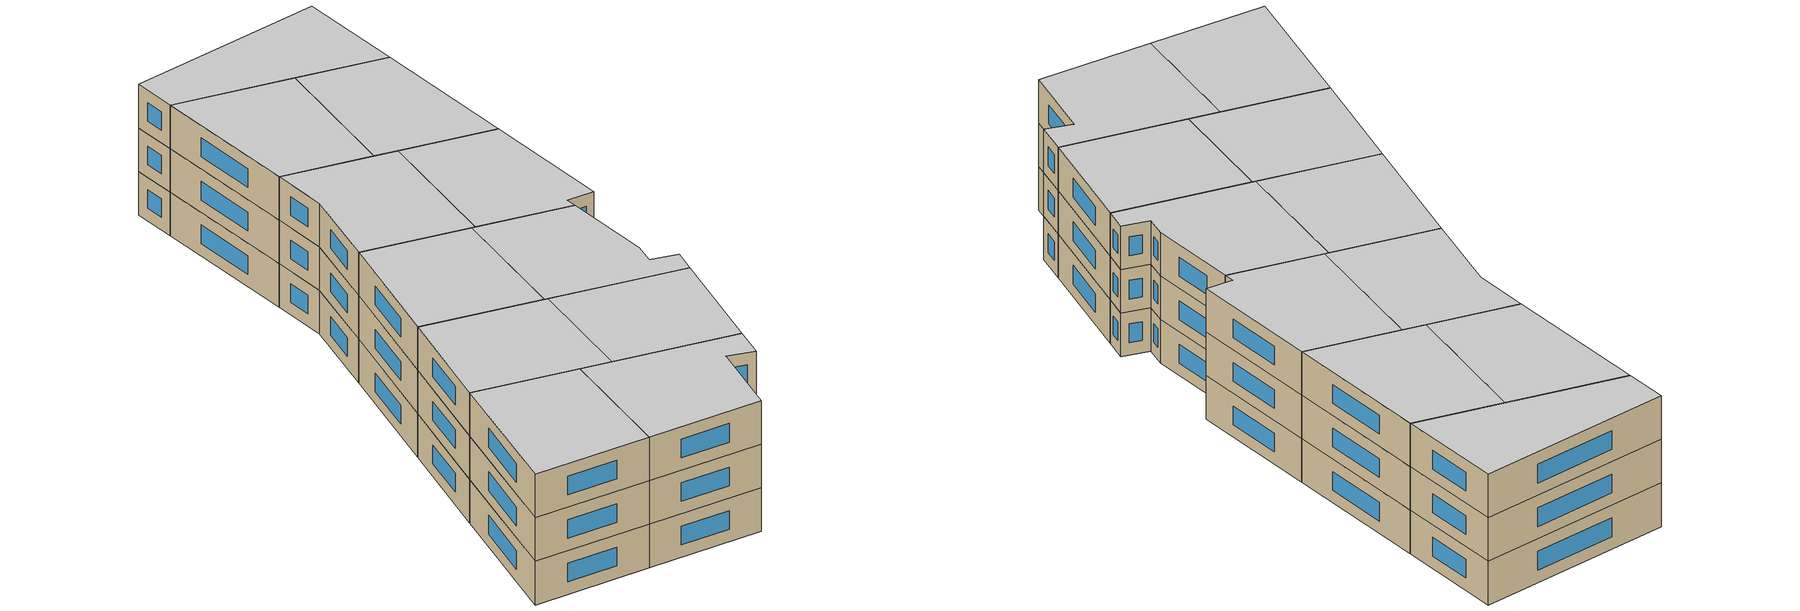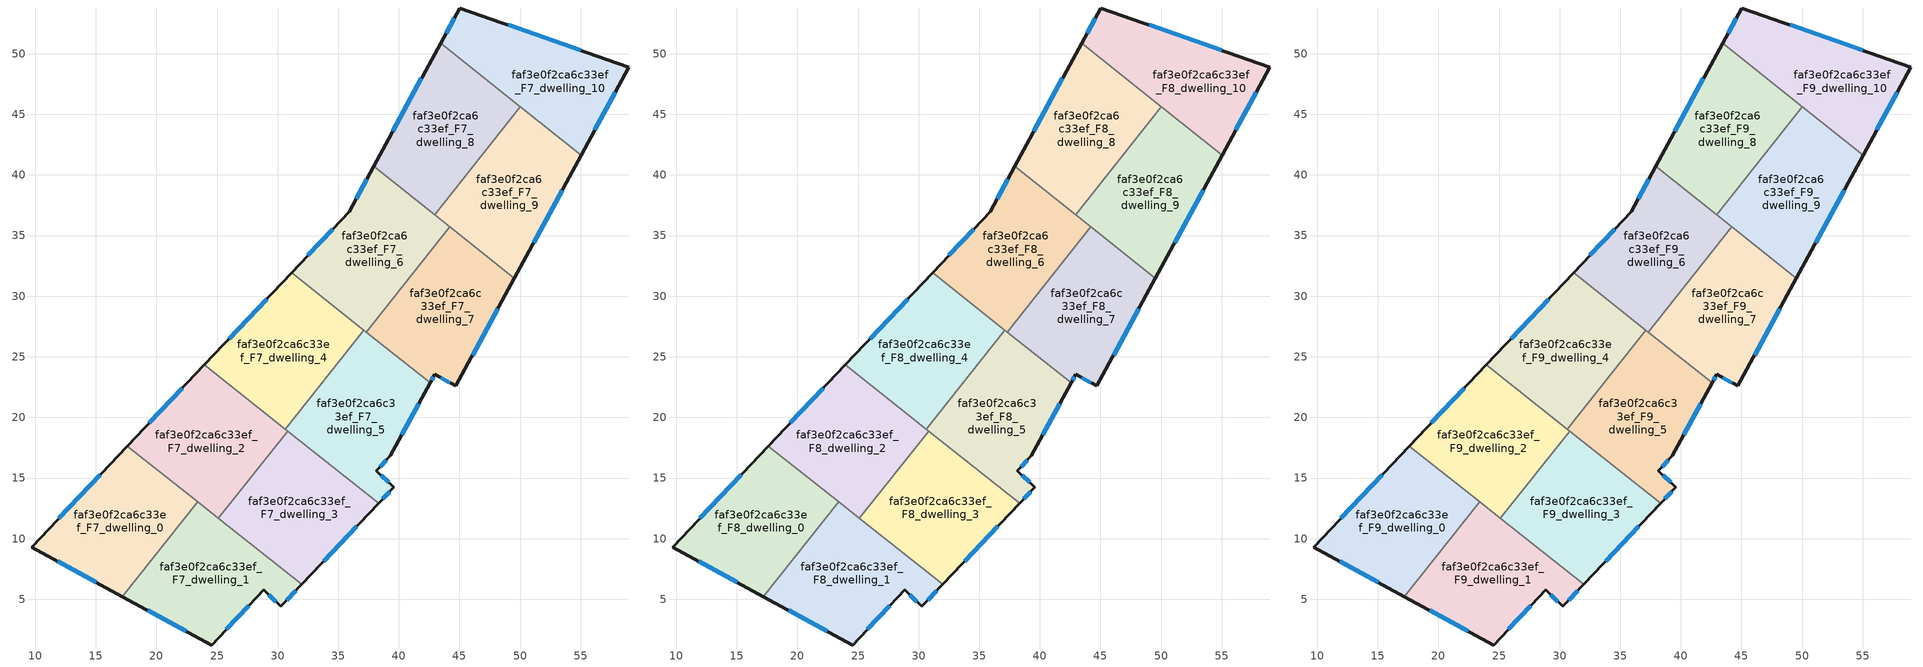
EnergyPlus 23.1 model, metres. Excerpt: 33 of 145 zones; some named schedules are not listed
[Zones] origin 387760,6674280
faf3e0f2ca6c33ef_F7_dwelling_0
 floor to faf3e0f2ca6c33ef_F6_dwelling_0 (EU_floor_Construction): 23.4,13.04 17.2,5.22 9.7,9.29 17.61,17.64 z21
 wall outside (EU_wall_Construction): 17.61,17.64 9.7,9.29 17.2,5.22 z21:24
 wall to faf3e0f2ca6c33ef_F7_dwelling_1 (EU_wall_Construction): 17.2,5.22 23.4,13.04 z21:24
 wall to faf3e0f2ca6c33ef_F7_dwelling_2 (EU_wall_Construction): 23.4,13.04 17.61,17.64 z21:24
 window (EU_Window_Construction): 11.84,8.13 15.05,6.38 / 15.35,15.25 11.96,11.67 z21.86:23.14
faf3e0f2ca6c33ef_F7_dwelling_1
 floor to faf3e0f2ca6c33ef_F6_dwelling_1 (EU_floor_Construction): 31.99,6.22 30.26,4.4 28.85,5.76 24.55,1.22 17.2,5.22 23.4,13.04 z21
 wall outside (EU_wall_Construction): 17.2,5.22 24.55,1.22 28.85,5.76 30.26,4.4 31.99,6.22 z21:24
 wall to faf3e0f2ca6c33ef_F7_dwelling_3 (EU_wall_Construction): 31.99,6.22 25.11,11.68 z21:24
 wall to faf3e0f2ca6c33ef_F7_dwelling_2 (EU_wall_Construction): 25.11,11.68 23.4,13.04 z21:24
 window (EU_Window_Construction): 19.3,4.08 22.45,2.36 / 30.76,4.92 31.49,5.7 / 29.25,5.37 29.86,4.79 / 25.78,2.52 27.62,4.46 z21.86:23.14
faf3e0f2ca6c33ef_F7_dwelling_10
 floor to faf3e0f2ca6c33ef_F6_dwelling_10 (EU_floor_Construction): 58.98,48.88 55.05,41.65 43.44,50.87 45.02,53.78 z21
 wall outside (EU_wall_Construction): 55.05,41.65 58.98,48.88 45.02,53.78 43.44,50.87 z21:24
 wall to faf3e0f2ca6c33ef_F7_dwelling_8 (EU_wall_Construction): 43.44,50.87 50.03,45.64 z21:24
 wall to faf3e0f2ca6c33ef_F7_dwelling_9 (EU_wall_Construction): 50.03,45.63 55.05,41.65 z21:24
 window (EU_Window_Construction): 54.99,50.28 49.01,52.38 / 56.17,43.72 57.86,46.82 / 44.57,52.95 43.89,51.7 z21.86:23.14
faf3e0f2ca6c33ef_F7_dwelling_2
 floor to faf3e0f2ca6c33ef_F6_dwelling_2 (EU_floor_Construction): 30.82,18.87 25.11,11.68 17.61,17.64 23.95,24.33 z21
 wall outside (EU_wall_Construction): 23.95,24.33 17.61,17.64 z21:24
 wall to faf3e0f2ca6c33ef_F7_dwelling_3 (EU_wall_Construction): 25.11,11.68 30.82,18.87 z21:24
 wall to faf3e0f2ca6c33ef_F7_dwelling_4 (EU_wall_Construction): 30.64,19.02 23.95,24.33 z21:24
 wall to faf3e0f2ca6c33ef_F7_dwelling_5 (EU_wall_Construction): 30.82,18.87 30.64,19.02 z21:24
 window (EU_Window_Construction): 22.14,22.42 19.42,19.55 z21.86:23.14
faf3e0f2ca6c33ef_F7_dwelling_3
 floor to faf3e0f2ca6c33ef_F6_dwelling_3 (EU_floor_Construction): 38.33,12.92 31.99,6.22 25.11,11.68 30.82,18.87 z21
 wall outside (EU_wall_Construction): 31.99,6.22 38.33,12.92 z21:24
 wall to faf3e0f2ca6c33ef_F7_dwelling_5 (EU_wall_Construction): 38.33,12.92 30.82,18.87 z21:24
 window (EU_Window_Construction): 33.8,8.14 36.52,11 z21.86:23.14
faf3e0f2ca6c33ef_F7_dwelling_4
 floor to faf3e0f2ca6c33ef_F6_dwelling_4 (EU_floor_Construction): 37.12,27.19 30.64,19.02 23.95,24.33 31.15,31.93 z21
 wall outside (EU_wall_Construction): 31.15,31.93 23.95,24.33 z21:24
 wall to faf3e0f2ca6c33ef_F7_dwelling_5 (EU_wall_Construction): 30.64,19.02 37.12,27.19 z21:24
 wall to faf3e0f2ca6c33ef_F7_dwelling_6 (EU_wall_Construction): 37.12,27.19 31.15,31.93 z21:24
 window (EU_Window_Construction): 29.09,29.76 26,26.5 z21.86:23.14
faf3e0f2ca6c33ef_F7_dwelling_5
 floor to faf3e0f2ca6c33ef_F6_dwelling_5 (EU_floor_Construction): 42.59,22.85 39.31,16.83 38.15,15.59 39.59,14.25 38.33,12.92 30.64,19.02 37.12,27.19 z21
 wall outside (EU_wall_Construction): 38.33,12.92 39.59,14.25 38.15,15.59 39.31,16.83 42.59,22.85 z21:24
 wall to faf3e0f2ca6c33ef_F7_dwelling_7 (EU_wall_Construction): 42.59,22.85 37.31,27.04 z21:24
 wall to faf3e0f2ca6c33ef_F7_dwelling_6 (EU_wall_Construction): 37.31,27.04 37.12,27.19 z21:24
 window (EU_Window_Construction): 40.25,18.55 41.65,21.13 / 38.48,15.94 38.98,16.47 / 39.18,14.63 38.56,15.21 / 38.69,13.3 39.23,13.87 z21.86:23.14
faf3e0f2ca6c33ef_F7_dwelling_6
 floor to faf3e0f2ca6c33ef_F6_dwelling_6 (EU_floor_Construction): 44.21,35.72 37.31,27.04 31.15,31.93 35.9,36.95 37.93,40.71 z21
 wall outside (EU_wall_Construction): 37.93,40.71 35.9,36.95 31.15,31.93 z21:24
 wall to faf3e0f2ca6c33ef_F7_dwelling_7 (EU_wall_Construction): 37.31,27.04 44.21,35.72 z21:24
 wall to faf3e0f2ca6c33ef_F7_dwelling_8 (EU_wall_Construction): 42.95,36.72 37.93,40.71 z21:24
 wall to faf3e0f2ca6c33ef_F7_dwelling_9 (EU_wall_Construction): 44.21,35.72 42.95,36.72 z21:24
 window (EU_Window_Construction): 37.35,39.63 36.48,38.03 / 34.54,35.52 32.5,33.37 z21.86:23.14
faf3e0f2ca6c33ef_F7_dwelling_7
 floor to faf3e0f2ca6c33ef_F6_dwelling_7 (EU_floor_Construction): 49.54,31.5 44.7,22.6 42.97,23.54 42.59,22.85 37.31,27.04 44.21,35.72 z21
 wall outside (EU_wall_Construction): 42.59,22.85 42.97,23.54 44.7,22.6 49.54,31.5 z21:24
 wall to faf3e0f2ca6c33ef_F7_dwelling_9 (EU_wall_Construction): 49.54,31.5 44.21,35.72 z21:24
 window (EU_Window_Construction): 46.08,25.14 48.16,28.96 / 43.46,23.27 44.21,22.87 / 42.7,23.05 42.86,23.34 z21.86:23.14
faf3e0f2ca6c33ef_F7_dwelling_8
 floor to faf3e0f2ca6c33ef_F6_dwelling_8 (EU_floor_Construction): 50.03,45.63 42.95,36.72 37.93,40.71 43.44,50.87 z21
 wall outside (EU_wall_Construction): 43.44,50.87 37.93,40.71 z21:24
 wall to faf3e0f2ca6c33ef_F7_dwelling_9 (EU_wall_Construction): 42.95,36.72 50.03,45.63 z21:24
 window (EU_Window_Construction): 41.87,47.96 39.51,43.61 z21.86:23.14
faf3e0f2ca6c33ef_F7_dwelling_9
 floor to faf3e0f2ca6c33ef_F6_dwelling_9 (EU_floor_Construction): 55.05,41.65 49.54,31.5 42.95,36.72 50.03,45.63 z21
 wall outside (EU_wall_Construction): 49.54,31.5 55.05,41.65 z21:24
 window (EU_Window_Construction): 51.11,34.4 53.47,38.75 z21.86:23.14
faf3e0f2ca6c33ef_F8_dwelling_0
 floor to faf3e0f2ca6c33ef_F7_dwelling_0 (EU_floor_Construction): 23.4,13.04 17.2,5.22 9.7,9.29 17.61,17.64 z24
 wall outside (EU_wall_Construction): 17.61,17.64 9.7,9.29 17.2,5.22 z24:27
 wall to faf3e0f2ca6c33ef_F8_dwelling_1 (EU_wall_Construction): 17.2,5.22 23.4,13.04 z24:27
 wall to faf3e0f2ca6c33ef_F8_dwelling_2 (EU_wall_Construction): 23.4,13.04 17.61,17.64 z24:27
 window (EU_Window_Construction): 11.84,8.13 15.05,6.38 / 15.35,15.25 11.96,11.67 z24.86:26.14
faf3e0f2ca6c33ef_F8_dwelling_1
 floor to faf3e0f2ca6c33ef_F7_dwelling_1 (EU_floor_Construction): 31.99,6.22 30.26,4.4 28.85,5.76 24.55,1.22 17.2,5.22 23.4,13.04 z24
 wall outside (EU_wall_Construction): 17.2,5.22 24.55,1.22 28.85,5.76 30.26,4.4 31.99,6.22 z24:27
 wall to faf3e0f2ca6c33ef_F8_dwelling_3 (EU_wall_Construction): 31.99,6.22 25.11,11.68 z24:27
 wall to faf3e0f2ca6c33ef_F8_dwelling_2 (EU_wall_Construction): 25.11,11.68 23.4,13.04 z24:27
 window (EU_Window_Construction): 19.3,4.08 22.45,2.36 / 30.76,4.92 31.49,5.7 / 29.25,5.37 29.86,4.79 / 25.78,2.52 27.62,4.46 z24.86:26.14
faf3e0f2ca6c33ef_F8_dwelling_10
 floor to faf3e0f2ca6c33ef_F7_dwelling_10 (EU_floor_Construction): 58.98,48.88 55.05,41.65 43.44,50.87 45.02,53.78 z24
 wall outside (EU_wall_Construction): 55.05,41.65 58.98,48.88 45.02,53.78 43.44,50.87 z24:27
 wall to faf3e0f2ca6c33ef_F8_dwelling_8 (EU_wall_Construction): 43.44,50.87 50.03,45.64 z24:27
 wall to faf3e0f2ca6c33ef_F8_dwelling_9 (EU_wall_Construction): 50.03,45.63 55.05,41.65 z24:27
 window (EU_Window_Construction): 54.99,50.28 49.01,52.38 / 56.17,43.72 57.86,46.82 / 44.57,52.95 43.89,51.7 z24.86:26.14
faf3e0f2ca6c33ef_F8_dwelling_2
 floor to faf3e0f2ca6c33ef_F7_dwelling_2 (EU_floor_Construction): 30.82,18.87 25.11,11.68 17.61,17.64 23.95,24.33 z24
 wall outside (EU_wall_Construction): 23.95,24.33 17.61,17.64 z24:27
 wall to faf3e0f2ca6c33ef_F8_dwelling_3 (EU_wall_Construction): 25.11,11.68 30.82,18.87 z24:27
 wall to faf3e0f2ca6c33ef_F8_dwelling_4 (EU_wall_Construction): 30.64,19.02 23.95,24.33 z24:27
 wall to faf3e0f2ca6c33ef_F8_dwelling_5 (EU_wall_Construction): 30.82,18.87 30.64,19.02 z24:27
 window (EU_Window_Construction): 22.14,22.42 19.42,19.55 z24.86:26.14
faf3e0f2ca6c33ef_F8_dwelling_3
 floor to faf3e0f2ca6c33ef_F7_dwelling_3 (EU_floor_Construction): 38.33,12.92 31.99,6.22 25.11,11.68 30.82,18.87 z24
 wall outside (EU_wall_Construction): 31.99,6.22 38.33,12.92 z24:27
 wall to faf3e0f2ca6c33ef_F8_dwelling_5 (EU_wall_Construction): 38.33,12.92 30.82,18.87 z24:27
 window (EU_Window_Construction): 33.8,8.14 36.52,11 z24.86:26.14
faf3e0f2ca6c33ef_F8_dwelling_4
 floor to faf3e0f2ca6c33ef_F7_dwelling_4 (EU_floor_Construction): 37.12,27.19 30.64,19.02 23.95,24.33 31.15,31.93 z24
 wall outside (EU_wall_Construction): 31.15,31.93 23.95,24.33 z24:27
 wall to faf3e0f2ca6c33ef_F8_dwelling_5 (EU_wall_Construction): 30.64,19.02 37.12,27.19 z24:27
 wall to faf3e0f2ca6c33ef_F8_dwelling_6 (EU_wall_Construction): 37.12,27.19 31.15,31.93 z24:27
 window (EU_Window_Construction): 29.09,29.76 26,26.5 z24.86:26.14
faf3e0f2ca6c33ef_F8_dwelling_5
 floor to faf3e0f2ca6c33ef_F7_dwelling_5 (EU_floor_Construction): 42.59,22.85 39.31,16.83 38.15,15.59 39.59,14.25 38.33,12.92 30.64,19.02 37.12,27.19 z24
 wall outside (EU_wall_Construction): 38.33,12.92 39.59,14.25 38.15,15.59 39.31,16.83 42.59,22.85 z24:27
 wall to faf3e0f2ca6c33ef_F8_dwelling_7 (EU_wall_Construction): 42.59,22.85 37.31,27.04 z24:27
 wall to faf3e0f2ca6c33ef_F8_dwelling_6 (EU_wall_Construction): 37.31,27.04 37.12,27.19 z24:27
 window (EU_Window_Construction): 40.25,18.55 41.65,21.13 / 38.48,15.94 38.98,16.47 / 39.18,14.63 38.56,15.21 / 38.69,13.3 39.23,13.87 z24.86:26.14
faf3e0f2ca6c33ef_F8_dwelling_6
 floor to faf3e0f2ca6c33ef_F7_dwelling_6 (EU_floor_Construction): 44.21,35.72 37.31,27.04 31.15,31.93 35.9,36.95 37.93,40.71 z24
 wall outside (EU_wall_Construction): 37.93,40.71 35.9,36.95 31.15,31.93 z24:27
 wall to faf3e0f2ca6c33ef_F8_dwelling_7 (EU_wall_Construction): 37.31,27.04 44.21,35.72 z24:27
 wall to faf3e0f2ca6c33ef_F8_dwelling_8 (EU_wall_Construction): 42.95,36.72 37.93,40.71 z24:27
 wall to faf3e0f2ca6c33ef_F8_dwelling_9 (EU_wall_Construction): 44.21,35.72 42.95,36.72 z24:27
 window (EU_Window_Construction): 37.35,39.63 36.48,38.03 / 34.54,35.52 32.5,33.37 z24.86:26.14
faf3e0f2ca6c33ef_F8_dwelling_7
 floor to faf3e0f2ca6c33ef_F7_dwelling_7 (EU_floor_Construction): 49.54,31.5 44.7,22.6 42.97,23.54 42.59,22.85 37.31,27.04 44.21,35.72 z24
 wall outside (EU_wall_Construction): 42.59,22.85 42.97,23.54 44.7,22.6 49.54,31.5 z24:27
 wall to faf3e0f2ca6c33ef_F8_dwelling_9 (EU_wall_Construction): 49.54,31.5 44.21,35.72 z24:27
 window (EU_Window_Construction): 46.08,25.14 48.16,28.96 / 43.46,23.27 44.21,22.87 / 42.7,23.05 42.86,23.34 z24.86:26.14
faf3e0f2ca6c33ef_F8_dwelling_8
 floor to faf3e0f2ca6c33ef_F7_dwelling_8 (EU_floor_Construction): 50.03,45.63 42.95,36.72 37.93,40.71 43.44,50.87 z24
 wall outside (EU_wall_Construction): 43.44,50.87 37.93,40.71 z24:27
 wall to faf3e0f2ca6c33ef_F8_dwelling_9 (EU_wall_Construction): 42.95,36.72 50.03,45.63 z24:27
 window (EU_Window_Construction): 41.87,47.96 39.51,43.61 z24.86:26.14
faf3e0f2ca6c33ef_F8_dwelling_9
 floor to faf3e0f2ca6c33ef_F7_dwelling_9 (EU_floor_Construction): 55.05,41.65 49.54,31.5 42.95,36.72 50.03,45.63 z24
 wall outside (EU_wall_Construction): 49.54,31.5 55.05,41.65 z24:27
 window (EU_Window_Construction): 51.11,34.4 53.47,38.75 z24.86:26.14
faf3e0f2ca6c33ef_F9_dwelling_0
 floor to faf3e0f2ca6c33ef_F8_dwelling_0 (EU_floor_Construction): 23.4,13.04 17.2,5.22 9.7,9.29 17.61,17.64 z27
 wall outside (EU_wall_Construction): 17.61,17.64 9.7,9.29 17.2,5.22 z27:30
 wall to faf3e0f2ca6c33ef_F9_dwelling_1 (EU_wall_Construction): 17.2,5.22 23.4,13.04 z27:30
 wall to faf3e0f2ca6c33ef_F9_dwelling_2 (EU_wall_Construction): 23.4,13.04 17.61,17.64 z27:30
 window (EU_Window_Construction): 11.84,8.13 15.05,6.38 / 15.35,15.25 11.96,11.67 z27.86:29.14
 ceiling to faf3e0f2ca6c33ef_F10_dwelling_0 (EU_floor_Construction): 17.2,5.22 23.4,13.04 17.61,17.64 9.7,9.29 z30
faf3e0f2ca6c33ef_F9_dwelling_1
 floor to faf3e0f2ca6c33ef_F8_dwelling_1 (EU_floor_Construction): 31.99,6.22 30.26,4.4 28.85,5.76 24.55,1.22 17.2,5.22 23.4,13.04 z27
 wall outside (EU_wall_Construction): 17.2,5.22 24.55,1.22 28.85,5.76 30.26,4.4 31.99,6.22 z27:30
 wall to faf3e0f2ca6c33ef_F9_dwelling_3 (EU_wall_Construction): 31.99,6.22 25.11,11.68 z27:30
 wall to faf3e0f2ca6c33ef_F9_dwelling_2 (EU_wall_Construction): 25.11,11.68 23.4,13.04 z27:30
 window (EU_Window_Construction): 19.3,4.08 22.45,2.36 / 30.76,4.92 31.49,5.7 / 29.25,5.37 29.86,4.79 / 25.78,2.52 27.62,4.46 z27.86:29.14
 ceiling to faf3e0f2ca6c33ef_F10_dwelling_1 (EU_floor_Construction): 30.26,4.4 31.99,6.22 23.4,13.04 17.2,5.22 24.55,1.22 28.85,5.76 z30
faf3e0f2ca6c33ef_F9_dwelling_10
 floor to faf3e0f2ca6c33ef_F8_dwelling_10 (EU_floor_Construction): 58.98,48.88 55.05,41.65 43.44,50.87 45.02,53.78 z27
 wall outside (EU_wall_Construction): 55.05,41.65 58.98,48.88 45.02,53.78 43.44,50.87 z27:30
 wall to faf3e0f2ca6c33ef_F9_dwelling_8 (EU_wall_Construction): 43.44,50.87 50.03,45.64 z27:30
 wall to faf3e0f2ca6c33ef_F9_dwelling_9 (EU_wall_Construction): 50.03,45.63 55.05,41.65 z27:30
 window (EU_Window_Construction): 54.99,50.28 49.01,52.38 / 56.17,43.72 57.86,46.82 / 44.57,52.95 43.89,51.7 z27.86:29.14
 ceiling to faf3e0f2ca6c33ef_F10_dwelling_10 (EU_floor_Construction): 55.05,41.65 58.98,48.88 45.02,53.78 43.44,50.87 z30
faf3e0f2ca6c33ef_F9_dwelling_2
 floor to faf3e0f2ca6c33ef_F8_dwelling_2 (EU_floor_Construction): 30.82,18.87 25.11,11.68 17.61,17.64 23.95,24.33 z27
 wall outside (EU_wall_Construction): 23.95,24.33 17.61,17.64 z27:30
 wall to faf3e0f2ca6c33ef_F9_dwelling_3 (EU_wall_Construction): 25.11,11.68 30.82,18.87 z27:30
 wall to faf3e0f2ca6c33ef_F9_dwelling_4 (EU_wall_Construction): 30.64,19.02 23.95,24.33 z27:30
 wall to faf3e0f2ca6c33ef_F9_dwelling_5 (EU_wall_Construction): 30.82,18.87 30.64,19.02 z27:30
 window (EU_Window_Construction): 22.14,22.42 19.42,19.55 z27.86:29.14
 ceiling to faf3e0f2ca6c33ef_F10_dwelling_2 (EU_floor_Construction): 25.11,11.68 30.82,18.87 23.95,24.33 17.61,17.64 z30
faf3e0f2ca6c33ef_F9_dwelling_3
 floor to faf3e0f2ca6c33ef_F8_dwelling_3 (EU_floor_Construction): 38.33,12.92 31.99,6.22 25.11,11.68 30.82,18.87 z27
 wall outside (EU_wall_Construction): 31.99,6.22 38.33,12.92 z27:30
 wall to faf3e0f2ca6c33ef_F9_dwelling_5 (EU_wall_Construction): 38.33,12.92 30.82,18.87 z27:30
 window (EU_Window_Construction): 33.8,8.14 36.52,11 z27.86:29.14
 ceiling to faf3e0f2ca6c33ef_F10_dwelling_3 (EU_floor_Construction): 31.99,6.22 38.33,12.92 30.82,18.87 25.11,11.68 z30
faf3e0f2ca6c33ef_F9_dwelling_4
 floor to faf3e0f2ca6c33ef_F8_dwelling_4 (EU_floor_Construction): 37.12,27.19 30.64,19.02 23.95,24.33 31.15,31.93 z27
 wall outside (EU_wall_Construction): 31.15,31.93 23.95,24.33 z27:30
 wall to faf3e0f2ca6c33ef_F9_dwelling_5 (EU_wall_Construction): 30.64,19.02 37.12,27.19 z27:30
 wall to faf3e0f2ca6c33ef_F9_dwelling_6 (EU_wall_Construction): 37.12,27.19 31.15,31.93 z27:30
 window (EU_Window_Construction): 29.09,29.76 26,26.5 z27.86:29.14
 ceiling to faf3e0f2ca6c33ef_F10_dwelling_4 (EU_floor_Construction): 30.64,19.02 37.12,27.19 31.15,31.93 23.95,24.33 z30
faf3e0f2ca6c33ef_F9_dwelling_5
 floor to faf3e0f2ca6c33ef_F8_dwelling_5 (EU_floor_Construction): 42.59,22.85 39.31,16.83 38.15,15.59 39.59,14.25 38.33,12.92 30.64,19.02 37.12,27.19 z27
 wall outside (EU_wall_Construction): 38.33,12.92 39.59,14.25 38.15,15.59 39.31,16.83 42.59,22.85 z27:30
 wall to faf3e0f2ca6c33ef_F9_dwelling_7 (EU_wall_Construction): 42.59,22.85 37.31,27.04 z27:30
 wall to faf3e0f2ca6c33ef_F9_dwelling_6 (EU_wall_Construction): 37.31,27.04 37.12,27.19 z27:30
 window (EU_Window_Construction): 40.25,18.55 41.65,21.13 / 38.48,15.94 38.98,16.47 / 39.18,14.63 38.56,15.21 / 38.69,13.3 39.23,13.87 z27.86:29.14
 ceiling to faf3e0f2ca6c33ef_F10_dwelling_5 (EU_floor_Construction): 39.59,14.25 38.15,15.59 39.31,16.83 42.59,22.85 37.12,27.19 30.64,19.02 38.33,12.92 z30
faf3e0f2ca6c33ef_F9_dwelling_6
 floor to faf3e0f2ca6c33ef_F8_dwelling_6 (EU_floor_Construction): 44.21,35.72 37.31,27.04 31.15,31.93 35.9,36.95 37.93,40.71 z27
 wall outside (EU_wall_Construction): 37.93,40.71 35.9,36.95 31.15,31.93 z27:30
 wall to faf3e0f2ca6c33ef_F9_dwelling_7 (EU_wall_Construction): 37.31,27.04 44.21,35.72 z27:30
 wall to faf3e0f2ca6c33ef_F9_dwelling_8 (EU_wall_Construction): 42.95,36.72 37.93,40.71 z27:30
 wall to faf3e0f2ca6c33ef_F9_dwelling_9 (EU_wall_Construction): 44.21,35.72 42.95,36.72 z27:30
 window (EU_Window_Construction): 37.35,39.63 36.48,38.03 / 34.54,35.52 32.5,33.37 z27.86:29.14
 ceiling to faf3e0f2ca6c33ef_F10_dwelling_6 (EU_floor_Construction): 37.31,27.04 44.21,35.72 37.93,40.71 35.9,36.95 31.15,31.93 z30
faf3e0f2ca6c33ef_F9_dwelling_7
 floor to faf3e0f2ca6c33ef_F8_dwelling_7 (EU_floor_Construction): 49.54,31.5 44.7,22.6 42.97,23.54 42.59,22.85 37.31,27.04 44.21,35.72 z27
 wall outside (EU_wall_Construction): 42.59,22.85 42.97,23.54 44.7,22.6 49.54,31.5 z27:30
 wall to faf3e0f2ca6c33ef_F9_dwelling_9 (EU_wall_Construction): 49.54,31.5 44.21,35.72 z27:30
 window (EU_Window_Construction): 46.08,25.14 48.16,28.96 / 43.46,23.27 44.21,22.87 / 42.7,23.05 42.86,23.34 z27.86:29.14
 ceiling to faf3e0f2ca6c33ef_F10_dwelling_7 (EU_floor_Construction): 44.7,22.6 49.54,31.5 44.21,35.72 37.31,27.04 42.59,22.85 42.97,23.54 z30
faf3e0f2ca6c33ef_F9_dwelling_8
 floor to faf3e0f2ca6c33ef_F8_dwelling_8 (EU_floor_Construction): 50.03,45.63 42.95,36.72 37.93,40.71 43.44,50.87 z27
 wall outside (EU_wall_Construction): 43.44,50.87 37.93,40.71 z27:30
 wall to faf3e0f2ca6c33ef_F9_dwelling_9 (EU_wall_Construction): 42.95,36.72 50.03,45.63 z27:30
 window (EU_Window_Construction): 41.87,47.96 39.51,43.61 z27.86:29.14
 ceiling to faf3e0f2ca6c33ef_F10_dwelling_8 (EU_floor_Construction): 42.95,36.72 50.03,45.63 43.44,50.87 37.93,40.71 z30
faf3e0f2ca6c33ef_F9_dwelling_9
 floor to faf3e0f2ca6c33ef_F8_dwelling_9 (EU_floor_Construction): 55.05,41.65 49.54,31.5 42.95,36.72 50.03,45.63 z27
 wall outside (EU_wall_Construction): 49.54,31.5 55.05,41.65 z27:30
 window (EU_Window_Construction): 51.11,34.4 53.47,38.75 z27.86:29.14
 ceiling to faf3e0f2ca6c33ef_F10_dwelling_9 (EU_floor_Construction): 49.54,31.5 55.05,41.65 50.03,45.63 42.95,36.72 z30
[Building]
EU S2 Campaign: North Axis=0; Terrain=City; Solar Distribution=FullExterior
[Site:Location]
Helsinki-Vantaa.AP: Latitude=60.317; Longitude=24.963; Time Zone=2; Elevation=54.6
[SizingPeriod:WeatherFileDays]
AnnualSizingPeriod: Begin Month=1; Begin Day of Month=1; End Month=12; End Day of Month=31; Day of Week for Start Day=Monday; Use Weather File Daylight Saving Period=No; Use Weather File Rain and Snow Indicators=No
[MATERIAL]
EU_InternalMass_Material: Roughness=MediumRough; Thickness=0.1; Conductivity=1; Density=1800; Specific Heat=900; Thermal Absorptance=0.9; Solar Absorptance=0.7; Visible Absorptance=0.7
[MATERIAL:NOMASS] Roughness=MediumRough; Thermal Absorptance=0.9; Solar Absorptance=0.7; Visible Absorptance=0.7
Name | Thermal Resistance
EU_wall_NoMass | 5.91765
EU_floor_NoMass | 6.2875
[WINDOWMATERIAL:SIMPLEGLAZINGSYSTEM]
EU_Window_SimpleGlazing: UFactor=0.994035; Solar Heat Gain Coefficient=0.7; Visible Transmittance=0.7
[CONSTRUCTION]
EU_wall_Construction: EU_wall_NoMass
EU_floor_Construction: EU_floor_NoMass
EU_Window_Construction: EU_Window_SimpleGlazing
EU_InternalMass_Construction: EU_InternalMass_Material
[ZONE] Type=1; Multiplier=1; Ceiling Height=autocalculate; Floor Area=autocalculate; Part of Total Floor Area=Yes
Name | Volume
faf3e0f2ca6c33ef_F7_dwelling_0; faf3e0f2ca6c33ef_F8_dwelling_0; faf3e0f2ca6c33ef_F9_dwelling_0 | 252.906
faf3e0f2ca6c33ef_F7_dwelling_1; faf3e0f2ca6c33ef_F8_dwelling_1; faf3e0f2ca6c33ef_F9_dwelling_1; faf3e0f2ca6c33ef_F7_dwelling_9; faf3e0f2ca6c33ef_F8_dwelling_9; faf3e0f2ca6c33ef_F9_dwelling_9 | 252.913
faf3e0f2ca6c33ef_F7_dwelling_10; faf3e0f2ca6c33ef_F8_dwelling_10; faf3e0f2ca6c33ef_F9_dwelling_10 | 252.929
faf3e0f2ca6c33ef_F7_dwelling_2; faf3e0f2ca6c33ef_F8_dwelling_2; faf3e0f2ca6c33ef_F9_dwelling_2 | 252.935
faf3e0f2ca6c33ef_F7_dwelling_3; faf3e0f2ca6c33ef_F8_dwelling_3; faf3e0f2ca6c33ef_F9_dwelling_3 | 252.914
faf3e0f2ca6c33ef_F7_dwelling_4; faf3e0f2ca6c33ef_F8_dwelling_4; faf3e0f2ca6c33ef_F9_dwelling_4 | 252.932
faf3e0f2ca6c33ef_F7_dwelling_5; faf3e0f2ca6c33ef_F8_dwelling_5; faf3e0f2ca6c33ef_F9_dwelling_5 | 252.905
faf3e0f2ca6c33ef_F7_dwelling_6; faf3e0f2ca6c33ef_F8_dwelling_6; faf3e0f2ca6c33ef_F9_dwelling_6; faf3e0f2ca6c33ef_F7_dwelling_8; faf3e0f2ca6c33ef_F8_dwelling_8; faf3e0f2ca6c33ef_F9_dwelling_8 | 252.928
faf3e0f2ca6c33ef_F7_dwelling_7; faf3e0f2ca6c33ef_F8_dwelling_7; faf3e0f2ca6c33ef_F9_dwelling_7 | 252.897
[INTERNALMASS] Construction=EU_InternalMass_Construction
Name | Zone or ZoneList | Surface Area
faf3e0f2ca6c33ef_F7_dwelling_0_EU_InternalMass | faf3e0f2ca6c33ef_F7_dwelling_0 | 84.3008
faf3e0f2ca6c33ef_F7_dwelling_1_EU_InternalMass | faf3e0f2ca6c33ef_F7_dwelling_1 | 84.3035
faf3e0f2ca6c33ef_F7_dwelling_2_EU_InternalMass | faf3e0f2ca6c33ef_F7_dwelling_2 | 84.3136
faf3e0f2ca6c33ef_F7_dwelling_3_EU_InternalMass | faf3e0f2ca6c33ef_F7_dwelling_3 | 84.3043
faf3e0f2ca6c33ef_F7_dwelling_4_EU_InternalMass | faf3e0f2ca6c33ef_F7_dwelling_4 | 84.3111
faf3e0f2ca6c33ef_F7_dwelling_5_EU_InternalMass | faf3e0f2ca6c33ef_F7_dwelling_5 | 84.3019
faf3e0f2ca6c33ef_F7_dwelling_6_EU_InternalMass | faf3e0f2ca6c33ef_F7_dwelling_6 | 84.3084
faf3e0f2ca6c33ef_F7_dwelling_7_EU_InternalMass | faf3e0f2ca6c33ef_F7_dwelling_7 | 84.2996
faf3e0f2ca6c33ef_F7_dwelling_8_EU_InternalMass | faf3e0f2ca6c33ef_F7_dwelling_8 | 84.3101
faf3e0f2ca6c33ef_F7_dwelling_9_EU_InternalMass | faf3e0f2ca6c33ef_F7_dwelling_9 | 84.3055
faf3e0f2ca6c33ef_F7_dwelling_10_EU_InternalMass | faf3e0f2ca6c33ef_F7_dwelling_10 | 84.3094
faf3e0f2ca6c33ef_F8_dwelling_0_EU_InternalMass | faf3e0f2ca6c33ef_F8_dwelling_0 | 84.3008
faf3e0f2ca6c33ef_F8_dwelling_1_EU_InternalMass | faf3e0f2ca6c33ef_F8_dwelling_1 | 84.3035
faf3e0f2ca6c33ef_F8_dwelling_2_EU_InternalMass | faf3e0f2ca6c33ef_F8_dwelling_2 | 84.3136
faf3e0f2ca6c33ef_F8_dwelling_3_EU_InternalMass | faf3e0f2ca6c33ef_F8_dwelling_3 | 84.3043
faf3e0f2ca6c33ef_F8_dwelling_4_EU_InternalMass | faf3e0f2ca6c33ef_F8_dwelling_4 | 84.3111
faf3e0f2ca6c33ef_F8_dwelling_5_EU_InternalMass | faf3e0f2ca6c33ef_F8_dwelling_5 | 84.3019
faf3e0f2ca6c33ef_F8_dwelling_6_EU_InternalMass | faf3e0f2ca6c33ef_F8_dwelling_6 | 84.3084
faf3e0f2ca6c33ef_F8_dwelling_7_EU_InternalMass | faf3e0f2ca6c33ef_F8_dwelling_7 | 84.2996
faf3e0f2ca6c33ef_F8_dwelling_8_EU_InternalMass | faf3e0f2ca6c33ef_F8_dwelling_8 | 84.3101
faf3e0f2ca6c33ef_F8_dwelling_9_EU_InternalMass | faf3e0f2ca6c33ef_F8_dwelling_9 | 84.3055
faf3e0f2ca6c33ef_F8_dwelling_10_EU_InternalMass | faf3e0f2ca6c33ef_F8_dwelling_10 | 84.3094
faf3e0f2ca6c33ef_F9_dwelling_0_EU_InternalMass | faf3e0f2ca6c33ef_F9_dwelling_0 | 84.3008
faf3e0f2ca6c33ef_F9_dwelling_1_EU_InternalMass | faf3e0f2ca6c33ef_F9_dwelling_1 | 84.3035
faf3e0f2ca6c33ef_F9_dwelling_2_EU_InternalMass | faf3e0f2ca6c33ef_F9_dwelling_2 | 84.3136
faf3e0f2ca6c33ef_F9_dwelling_3_EU_InternalMass | faf3e0f2ca6c33ef_F9_dwelling_3 | 84.3043
faf3e0f2ca6c33ef_F9_dwelling_4_EU_InternalMass | faf3e0f2ca6c33ef_F9_dwelling_4 | 84.3111
faf3e0f2ca6c33ef_F9_dwelling_5_EU_InternalMass | faf3e0f2ca6c33ef_F9_dwelling_5 | 84.3019
faf3e0f2ca6c33ef_F9_dwelling_6_EU_InternalMass | faf3e0f2ca6c33ef_F9_dwelling_6 | 84.3084
faf3e0f2ca6c33ef_F9_dwelling_7_EU_InternalMass | faf3e0f2ca6c33ef_F9_dwelling_7 | 84.2996
faf3e0f2ca6c33ef_F9_dwelling_8_EU_InternalMass | faf3e0f2ca6c33ef_F9_dwelling_8 | 84.3101
faf3e0f2ca6c33ef_F9_dwelling_9_EU_InternalMass | faf3e0f2ca6c33ef_F9_dwelling_9 | 84.3055
faf3e0f2ca6c33ef_F9_dwelling_10_EU_InternalMass | faf3e0f2ca6c33ef_F9_dwelling_10 | 84.3094
[OTHEREQUIPMENT] Fuel Type=Electricity; Design Level Calculation Method=Watts/Area; Power per Zone Floor Area=1; Fraction Latent=0; Fraction Radiant=0; Fraction Lost=0; Carbon Dioxide Generation Rate=0; EndUse Subcategory=EU_Step8_InternalGains
Name | Zone or ZoneList or Space or SpaceList | Schedule
EU_Step8_InternalGain_faf3e0f2ca6c33ef_F7_dwelling_0_f000 | faf3e0f2ca6c33ef_F7_dwelling_0 | EU_Step8_GainSchedule_faf3e0f2ca6c33ef_F7_dwelling_0_f000
EU_Step8_InternalGain_faf3e0f2ca6c33ef_F7_dwelling_1_f000 | faf3e0f2ca6c33ef_F7_dwelling_1 | EU_Step8_GainSchedule_faf3e0f2ca6c33ef_F7_dwelling_1_f000
EU_Step8_InternalGain_faf3e0f2ca6c33ef_F7_dwelling_2_f000 | faf3e0f2ca6c33ef_F7_dwelling_2 | EU_Step8_GainSchedule_faf3e0f2ca6c33ef_F7_dwelling_2_f000
EU_Step8_InternalGain_faf3e0f2ca6c33ef_F7_dwelling_3_f000 | faf3e0f2ca6c33ef_F7_dwelling_3 | EU_Step8_GainSchedule_faf3e0f2ca6c33ef_F7_dwelling_3_f000
EU_Step8_InternalGain_faf3e0f2ca6c33ef_F7_dwelling_4_f000 | faf3e0f2ca6c33ef_F7_dwelling_4 | EU_Step8_GainSchedule_faf3e0f2ca6c33ef_F7_dwelling_4_f000
EU_Step8_InternalGain_faf3e0f2ca6c33ef_F7_dwelling_5_f000 | faf3e0f2ca6c33ef_F7_dwelling_5 | EU_Step8_GainSchedule_faf3e0f2ca6c33ef_F7_dwelling_5_f000
EU_Step8_InternalGain_faf3e0f2ca6c33ef_F7_dwelling_6_f000 | faf3e0f2ca6c33ef_F7_dwelling_6 | EU_Step8_GainSchedule_faf3e0f2ca6c33ef_F7_dwelling_6_f000
EU_Step8_InternalGain_faf3e0f2ca6c33ef_F7_dwelling_7_f000 | faf3e0f2ca6c33ef_F7_dwelling_7 | EU_Step8_GainSchedule_faf3e0f2ca6c33ef_F7_dwelling_7_f000
EU_Step8_InternalGain_faf3e0f2ca6c33ef_F7_dwelling_8_f000 | faf3e0f2ca6c33ef_F7_dwelling_8 | EU_Step8_GainSchedule_faf3e0f2ca6c33ef_F7_dwelling_8_f000
EU_Step8_InternalGain_faf3e0f2ca6c33ef_F7_dwelling_9_f000 | faf3e0f2ca6c33ef_F7_dwelling_9 | EU_Step8_GainSchedule_faf3e0f2ca6c33ef_F7_dwelling_9_f000
EU_Step8_InternalGain_faf3e0f2ca6c33ef_F7_dwelling_10_f000 | faf3e0f2ca6c33ef_F7_dwelling_10 | EU_Step8_GainSchedule_faf3e0f2ca6c33ef_F7_dwelling_10_f000
EU_Step8_InternalGain_faf3e0f2ca6c33ef_F8_dwelling_0_f000 | faf3e0f2ca6c33ef_F8_dwelling_0 | EU_Step8_GainSchedule_faf3e0f2ca6c33ef_F8_dwelling_0_f000
EU_Step8_InternalGain_faf3e0f2ca6c33ef_F8_dwelling_1_f000 | faf3e0f2ca6c33ef_F8_dwelling_1 | EU_Step8_GainSchedule_faf3e0f2ca6c33ef_F8_dwelling_1_f000
EU_Step8_InternalGain_faf3e0f2ca6c33ef_F8_dwelling_2_f000 | faf3e0f2ca6c33ef_F8_dwelling_2 | EU_Step8_GainSchedule_faf3e0f2ca6c33ef_F8_dwelling_2_f000
EU_Step8_InternalGain_faf3e0f2ca6c33ef_F8_dwelling_3_f000 | faf3e0f2ca6c33ef_F8_dwelling_3 | EU_Step8_GainSchedule_faf3e0f2ca6c33ef_F8_dwelling_3_f000
EU_Step8_InternalGain_faf3e0f2ca6c33ef_F8_dwelling_4_f000 | faf3e0f2ca6c33ef_F8_dwelling_4 | EU_Step8_GainSchedule_faf3e0f2ca6c33ef_F8_dwelling_4_f000
EU_Step8_InternalGain_faf3e0f2ca6c33ef_F8_dwelling_5_f000 | faf3e0f2ca6c33ef_F8_dwelling_5 | EU_Step8_GainSchedule_faf3e0f2ca6c33ef_F8_dwelling_5_f000
EU_Step8_InternalGain_faf3e0f2ca6c33ef_F8_dwelling_6_f000 | faf3e0f2ca6c33ef_F8_dwelling_6 | EU_Step8_GainSchedule_faf3e0f2ca6c33ef_F8_dwelling_6_f000
EU_Step8_InternalGain_faf3e0f2ca6c33ef_F8_dwelling_7_f000 | faf3e0f2ca6c33ef_F8_dwelling_7 | EU_Step8_GainSchedule_faf3e0f2ca6c33ef_F8_dwelling_7_f000
EU_Step8_InternalGain_faf3e0f2ca6c33ef_F8_dwelling_8_f000 | faf3e0f2ca6c33ef_F8_dwelling_8 | EU_Step8_GainSchedule_faf3e0f2ca6c33ef_F8_dwelling_8_f000
EU_Step8_InternalGain_faf3e0f2ca6c33ef_F8_dwelling_9_f000 | faf3e0f2ca6c33ef_F8_dwelling_9 | EU_Step8_GainSchedule_faf3e0f2ca6c33ef_F8_dwelling_9_f000
EU_Step8_InternalGain_faf3e0f2ca6c33ef_F8_dwelling_10_f000 | faf3e0f2ca6c33ef_F8_dwelling_10 | EU_Step8_GainSchedule_faf3e0f2ca6c33ef_F8_dwelling_10_f000
EU_Step8_InternalGain_faf3e0f2ca6c33ef_F9_dwelling_0_f000 | faf3e0f2ca6c33ef_F9_dwelling_0 | EU_Step8_GainSchedule_faf3e0f2ca6c33ef_F9_dwelling_0_f000
EU_Step8_InternalGain_faf3e0f2ca6c33ef_F9_dwelling_1_f000 | faf3e0f2ca6c33ef_F9_dwelling_1 | EU_Step8_GainSchedule_faf3e0f2ca6c33ef_F9_dwelling_1_f000
EU_Step8_InternalGain_faf3e0f2ca6c33ef_F9_dwelling_2_f000 | faf3e0f2ca6c33ef_F9_dwelling_2 | EU_Step8_GainSchedule_faf3e0f2ca6c33ef_F9_dwelling_2_f000
EU_Step8_InternalGain_faf3e0f2ca6c33ef_F9_dwelling_3_f000 | faf3e0f2ca6c33ef_F9_dwelling_3 | EU_Step8_GainSchedule_faf3e0f2ca6c33ef_F9_dwelling_3_f000
EU_Step8_InternalGain_faf3e0f2ca6c33ef_F9_dwelling_4_f000 | faf3e0f2ca6c33ef_F9_dwelling_4 | EU_Step8_GainSchedule_faf3e0f2ca6c33ef_F9_dwelling_4_f000
EU_Step8_InternalGain_faf3e0f2ca6c33ef_F9_dwelling_5_f000 | faf3e0f2ca6c33ef_F9_dwelling_5 | EU_Step8_GainSchedule_faf3e0f2ca6c33ef_F9_dwelling_5_f000
EU_Step8_InternalGain_faf3e0f2ca6c33ef_F9_dwelling_6_f000 | faf3e0f2ca6c33ef_F9_dwelling_6 | EU_Step8_GainSchedule_faf3e0f2ca6c33ef_F9_dwelling_6_f000
EU_Step8_InternalGain_faf3e0f2ca6c33ef_F9_dwelling_7_f000 | faf3e0f2ca6c33ef_F9_dwelling_7 | EU_Step8_GainSchedule_faf3e0f2ca6c33ef_F9_dwelling_7_f000
EU_Step8_InternalGain_faf3e0f2ca6c33ef_F9_dwelling_8_f000 | faf3e0f2ca6c33ef_F9_dwelling_8 | EU_Step8_GainSchedule_faf3e0f2ca6c33ef_F9_dwelling_8_f000
EU_Step8_InternalGain_faf3e0f2ca6c33ef_F9_dwelling_9_f000 | faf3e0f2ca6c33ef_F9_dwelling_9 | EU_Step8_GainSchedule_faf3e0f2ca6c33ef_F9_dwelling_9_f000
EU_Step8_InternalGain_faf3e0f2ca6c33ef_F9_dwelling_10_f000 | faf3e0f2ca6c33ef_F9_dwelling_10 | EU_Step8_GainSchedule_faf3e0f2ca6c33ef_F9_dwelling_10_f000
[ZONEVENTILATION:DESIGNFLOWRATE] Schedule=EU_AlwaysOn; Design Flow Rate Calculation Method=AirChanges/Hour; Air Changes per Hour=0.596421; Ventilation Type=Natural; Fan Pressure Rise=0; Fan Total Efficiency=1; Constant Term Coefficient=1; Temperature Term Coefficient=0; Velocity Term Coefficient=0; Velocity Squared Term Coefficient=0; Minimum Indoor Temperature=-100; Maximum Indoor Temperature=100; Delta Temperature=-100; Minimum Outdoor Temperature=-100; Maximum Outdoor Temperature=100; Maximum Wind Speed=40
Name | Zone or ZoneList or Space or SpaceList
EU_ConstantAir_faf3e0f2ca6c33ef_F7_dwelling_0 | faf3e0f2ca6c33ef_F7_dwelling_0
EU_ConstantAir_faf3e0f2ca6c33ef_F7_dwelling_1 | faf3e0f2ca6c33ef_F7_dwelling_1
EU_ConstantAir_faf3e0f2ca6c33ef_F7_dwelling_2 | faf3e0f2ca6c33ef_F7_dwelling_2
EU_ConstantAir_faf3e0f2ca6c33ef_F7_dwelling_3 | faf3e0f2ca6c33ef_F7_dwelling_3
EU_ConstantAir_faf3e0f2ca6c33ef_F7_dwelling_4 | faf3e0f2ca6c33ef_F7_dwelling_4
EU_ConstantAir_faf3e0f2ca6c33ef_F7_dwelling_5 | faf3e0f2ca6c33ef_F7_dwelling_5
EU_ConstantAir_faf3e0f2ca6c33ef_F7_dwelling_6 | faf3e0f2ca6c33ef_F7_dwelling_6
EU_ConstantAir_faf3e0f2ca6c33ef_F7_dwelling_7 | faf3e0f2ca6c33ef_F7_dwelling_7
EU_ConstantAir_faf3e0f2ca6c33ef_F7_dwelling_8 | faf3e0f2ca6c33ef_F7_dwelling_8
EU_ConstantAir_faf3e0f2ca6c33ef_F7_dwelling_9 | faf3e0f2ca6c33ef_F7_dwelling_9
EU_ConstantAir_faf3e0f2ca6c33ef_F7_dwelling_10 | faf3e0f2ca6c33ef_F7_dwelling_10
EU_ConstantAir_faf3e0f2ca6c33ef_F8_dwelling_0 | faf3e0f2ca6c33ef_F8_dwelling_0
EU_ConstantAir_faf3e0f2ca6c33ef_F8_dwelling_1 | faf3e0f2ca6c33ef_F8_dwelling_1
EU_ConstantAir_faf3e0f2ca6c33ef_F8_dwelling_2 | faf3e0f2ca6c33ef_F8_dwelling_2
EU_ConstantAir_faf3e0f2ca6c33ef_F8_dwelling_3 | faf3e0f2ca6c33ef_F8_dwelling_3
EU_ConstantAir_faf3e0f2ca6c33ef_F8_dwelling_4 | faf3e0f2ca6c33ef_F8_dwelling_4
EU_ConstantAir_faf3e0f2ca6c33ef_F8_dwelling_5 | faf3e0f2ca6c33ef_F8_dwelling_5
EU_ConstantAir_faf3e0f2ca6c33ef_F8_dwelling_6 | faf3e0f2ca6c33ef_F8_dwelling_6
EU_ConstantAir_faf3e0f2ca6c33ef_F8_dwelling_7 | faf3e0f2ca6c33ef_F8_dwelling_7
EU_ConstantAir_faf3e0f2ca6c33ef_F8_dwelling_8 | faf3e0f2ca6c33ef_F8_dwelling_8
EU_ConstantAir_faf3e0f2ca6c33ef_F8_dwelling_9 | faf3e0f2ca6c33ef_F8_dwelling_9
EU_ConstantAir_faf3e0f2ca6c33ef_F8_dwelling_10 | faf3e0f2ca6c33ef_F8_dwelling_10
EU_ConstantAir_faf3e0f2ca6c33ef_F9_dwelling_0 | faf3e0f2ca6c33ef_F9_dwelling_0
EU_ConstantAir_faf3e0f2ca6c33ef_F9_dwelling_1 | faf3e0f2ca6c33ef_F9_dwelling_1
EU_ConstantAir_faf3e0f2ca6c33ef_F9_dwelling_2 | faf3e0f2ca6c33ef_F9_dwelling_2
EU_ConstantAir_faf3e0f2ca6c33ef_F9_dwelling_3 | faf3e0f2ca6c33ef_F9_dwelling_3
EU_ConstantAir_faf3e0f2ca6c33ef_F9_dwelling_4 | faf3e0f2ca6c33ef_F9_dwelling_4
EU_ConstantAir_faf3e0f2ca6c33ef_F9_dwelling_5 | faf3e0f2ca6c33ef_F9_dwelling_5
EU_ConstantAir_faf3e0f2ca6c33ef_F9_dwelling_6 | faf3e0f2ca6c33ef_F9_dwelling_6
EU_ConstantAir_faf3e0f2ca6c33ef_F9_dwelling_7 | faf3e0f2ca6c33ef_F9_dwelling_7
EU_ConstantAir_faf3e0f2ca6c33ef_F9_dwelling_8 | faf3e0f2ca6c33ef_F9_dwelling_8
EU_ConstantAir_faf3e0f2ca6c33ef_F9_dwelling_9 | faf3e0f2ca6c33ef_F9_dwelling_9
EU_ConstantAir_faf3e0f2ca6c33ef_F9_dwelling_10 | faf3e0f2ca6c33ef_F9_dwelling_10
[HVACTEMPLATE:ZONE:IDEALLOADSAIRSYSTEM] System Availability Schedule=EU_AlwaysOn; Maximum Heating Supply Air Temperature=50; Minimum Cooling Supply Air Temperature=13; Maximum Heating Supply Air Humidity Ratio=0.0156; Minimum Cooling Supply Air Humidity Ratio=0.0077; Heating Limit=NoLimit; Cooling Limit=NoLimit; Heating Availability Schedule=EU_AlwaysOn; Cooling Availability Schedule=EU_CoolingOff; Dehumidification Control Type=ConstantSensibleHeatRatio; Cooling Sensible Heat Ratio=0.7; Dehumidification Setpoint=60; Humidification Control Type=None; Humidification Setpoint=30; Outdoor Air Method=None; Outdoor Air Flow Rate per Person=0.00944; Outdoor Air Flow Rate per Zone Floor Area=0; Outdoor Air Flow Rate per Zone=0; Demand Controlled Ventilation Type=None; Outdoor Air Economizer Type=NoEconomizer; Heat Recovery Type=None; Sensible Heat Recovery Effectiveness=0.7; Latent Heat Recovery Effectiveness=0.65
Name | Template Thermostat
faf3e0f2ca6c33ef_F7_dwelling_0 | EU_HeatOnly_faf3e0f2ca6c33ef_F7_dwelling_0
faf3e0f2ca6c33ef_F7_dwelling_1 | EU_HeatOnly_faf3e0f2ca6c33ef_F7_dwelling_1
faf3e0f2ca6c33ef_F7_dwelling_2 | EU_HeatOnly_faf3e0f2ca6c33ef_F7_dwelling_2
faf3e0f2ca6c33ef_F7_dwelling_3 | EU_HeatOnly_faf3e0f2ca6c33ef_F7_dwelling_3
faf3e0f2ca6c33ef_F7_dwelling_4 | EU_HeatOnly_faf3e0f2ca6c33ef_F7_dwelling_4
faf3e0f2ca6c33ef_F7_dwelling_5 | EU_HeatOnly_faf3e0f2ca6c33ef_F7_dwelling_5
faf3e0f2ca6c33ef_F7_dwelling_6 | EU_HeatOnly_faf3e0f2ca6c33ef_F7_dwelling_6
faf3e0f2ca6c33ef_F7_dwelling_7 | EU_HeatOnly_faf3e0f2ca6c33ef_F7_dwelling_7
faf3e0f2ca6c33ef_F7_dwelling_8 | EU_HeatOnly_faf3e0f2ca6c33ef_F7_dwelling_8
faf3e0f2ca6c33ef_F7_dwelling_9 | EU_HeatOnly_faf3e0f2ca6c33ef_F7_dwelling_9
faf3e0f2ca6c33ef_F7_dwelling_10 | EU_HeatOnly_faf3e0f2ca6c33ef_F7_dwelling_10
faf3e0f2ca6c33ef_F8_dwelling_0 | EU_HeatOnly_faf3e0f2ca6c33ef_F8_dwelling_0
faf3e0f2ca6c33ef_F8_dwelling_1 | EU_HeatOnly_faf3e0f2ca6c33ef_F8_dwelling_1
faf3e0f2ca6c33ef_F8_dwelling_2 | EU_HeatOnly_faf3e0f2ca6c33ef_F8_dwelling_2
faf3e0f2ca6c33ef_F8_dwelling_3 | EU_HeatOnly_faf3e0f2ca6c33ef_F8_dwelling_3
faf3e0f2ca6c33ef_F8_dwelling_4 | EU_HeatOnly_faf3e0f2ca6c33ef_F8_dwelling_4
faf3e0f2ca6c33ef_F8_dwelling_5 | EU_HeatOnly_faf3e0f2ca6c33ef_F8_dwelling_5
faf3e0f2ca6c33ef_F8_dwelling_6 | EU_HeatOnly_faf3e0f2ca6c33ef_F8_dwelling_6
faf3e0f2ca6c33ef_F8_dwelling_7 | EU_HeatOnly_faf3e0f2ca6c33ef_F8_dwelling_7
faf3e0f2ca6c33ef_F8_dwelling_8 | EU_HeatOnly_faf3e0f2ca6c33ef_F8_dwelling_8
faf3e0f2ca6c33ef_F8_dwelling_9 | EU_HeatOnly_faf3e0f2ca6c33ef_F8_dwelling_9
faf3e0f2ca6c33ef_F8_dwelling_10 | EU_HeatOnly_faf3e0f2ca6c33ef_F8_dwelling_10
faf3e0f2ca6c33ef_F9_dwelling_0 | EU_HeatOnly_faf3e0f2ca6c33ef_F9_dwelling_0
faf3e0f2ca6c33ef_F9_dwelling_1 | EU_HeatOnly_faf3e0f2ca6c33ef_F9_dwelling_1
faf3e0f2ca6c33ef_F9_dwelling_2 | EU_HeatOnly_faf3e0f2ca6c33ef_F9_dwelling_2
faf3e0f2ca6c33ef_F9_dwelling_3 | EU_HeatOnly_faf3e0f2ca6c33ef_F9_dwelling_3
faf3e0f2ca6c33ef_F9_dwelling_4 | EU_HeatOnly_faf3e0f2ca6c33ef_F9_dwelling_4
faf3e0f2ca6c33ef_F9_dwelling_5 | EU_HeatOnly_faf3e0f2ca6c33ef_F9_dwelling_5
faf3e0f2ca6c33ef_F9_dwelling_6 | EU_HeatOnly_faf3e0f2ca6c33ef_F9_dwelling_6
faf3e0f2ca6c33ef_F9_dwelling_7 | EU_HeatOnly_faf3e0f2ca6c33ef_F9_dwelling_7
faf3e0f2ca6c33ef_F9_dwelling_8 | EU_HeatOnly_faf3e0f2ca6c33ef_F9_dwelling_8
faf3e0f2ca6c33ef_F9_dwelling_9 | EU_HeatOnly_faf3e0f2ca6c33ef_F9_dwelling_9
faf3e0f2ca6c33ef_F9_dwelling_10 | EU_HeatOnly_faf3e0f2ca6c33ef_F9_dwelling_10
[SIZING:ZONE] Zone Cooling Design Supply Air Temperature Input Method=SupplyAirTemperature; Zone Cooling Design Supply Air Temperature=13; Zone Heating Design Supply Air Temperature Input Method=SupplyAirTemperature; Zone Heating Design Supply Air Temperature=50; Zone Cooling Design Supply Air Humidity Ratio=0.008; Zone Heating Design Supply Air Humidity Ratio=0.008; Cooling Design Air Flow Method=DesignDay; Cooling Design Air Flow Rate=0; Cooling Minimum Air Flow per Zone Floor Area=0.000762; Cooling Minimum Air Flow=0; Cooling Minimum Air Flow Fraction=0.2; Heating Design Air Flow Method=DesignDay; Heating Design Air Flow Rate=0; Heating Maximum Air Flow per Zone Floor Area=0.002032; Heating Maximum Air Flow=0.141576; Heating Maximum Air Flow Fraction=0.3; Account for Dedicated Outdoor Air System=No; Dedicated Outdoor Air System Control Strategy=NeutralSupplyAir; Dedicated Outdoor Air Low Setpoint Temperature for Design=autosize; Dedicated Outdoor Air High Setpoint Temperature for Design=autosize; Zone Load Sizing Method=Sensible Load Only No Latent Load; Zone Latent Cooling Design Supply Air Humidity Ratio Input Method=HumidityRatioDifference; Zone Cooling Design Supply Air Humidity Ratio Difference=0.005; Zone Latent Heating Design Supply Air Humidity Ratio Input Method=HumidityRatioDifference; Zone Humidification Design Supply Air Humidity Ratio Difference=0.005
faf3e0f2ca6c33ef_F7_dwelling_0; faf3e0f2ca6c33ef_F7_dwelling_1; faf3e0f2ca6c33ef_F7_dwelling_2; faf3e0f2ca6c33ef_F7_dwelling_3; faf3e0f2ca6c33ef_F7_dwelling_4; faf3e0f2ca6c33ef_F7_dwelling_5; faf3e0f2ca6c33ef_F7_dwelling_6; faf3e0f2ca6c33ef_F7_dwelling_7; faf3e0f2ca6c33ef_F7_dwelling_8; faf3e0f2ca6c33ef_F7_dwelling_9; faf3e0f2ca6c33ef_F7_dwelling_10; faf3e0f2ca6c33ef_F8_dwelling_0; faf3e0f2ca6c33ef_F8_dwelling_1; faf3e0f2ca6c33ef_F8_dwelling_2; faf3e0f2ca6c33ef_F8_dwelling_3; faf3e0f2ca6c33ef_F8_dwelling_4; faf3e0f2ca6c33ef_F8_dwelling_5; faf3e0f2ca6c33ef_F8_dwelling_6; faf3e0f2ca6c33ef_F8_dwelling_7; faf3e0f2ca6c33ef_F8_dwelling_8; faf3e0f2ca6c33ef_F8_dwelling_9; faf3e0f2ca6c33ef_F8_dwelling_10; faf3e0f2ca6c33ef_F9_dwelling_0; faf3e0f2ca6c33ef_F9_dwelling_1; faf3e0f2ca6c33ef_F9_dwelling_2; faf3e0f2ca6c33ef_F9_dwelling_3; faf3e0f2ca6c33ef_F9_dwelling_4; faf3e0f2ca6c33ef_F9_dwelling_5; faf3e0f2ca6c33ef_F9_dwelling_6; faf3e0f2ca6c33ef_F9_dwelling_7; faf3e0f2ca6c33ef_F9_dwelling_8; faf3e0f2ca6c33ef_F9_dwelling_9; faf3e0f2ca6c33ef_F9_dwelling_10
[SCHEDULE:FILE] Column Number=1; Rows to Skip at Top=0; Number of Hours of Data=8760; Column Separator=Comma; Interpolate to Timestep=No; Minutes per Item=60; Adjust Schedule for Daylight Savings=Yes
Name | File
EU_Step8_GainSchedule_faf3e0f2ca6c33ef_F7_dwelling_0_f000 | ../../schedules/faf3e0f2ca6c33ef/faf3e0f2ca6c33ef_F7_dwelling_0_f000_gain.csv
EU_Step8_GainSchedule_faf3e0f2ca6c33ef_F7_dwelling_1_f000 | ../../schedules/faf3e0f2ca6c33ef/faf3e0f2ca6c33ef_F7_dwelling_1_f000_gain.csv
EU_Step8_GainSchedule_faf3e0f2ca6c33ef_F7_dwelling_2_f000 | ../../schedules/faf3e0f2ca6c33ef/faf3e0f2ca6c33ef_F7_dwelling_2_f000_gain.csv
EU_Step8_GainSchedule_faf3e0f2ca6c33ef_F7_dwelling_3_f000 | ../../schedules/faf3e0f2ca6c33ef/faf3e0f2ca6c33ef_F7_dwelling_3_f000_gain.csv
EU_Step8_GainSchedule_faf3e0f2ca6c33ef_F7_dwelling_4_f000 | ../../schedules/faf3e0f2ca6c33ef/faf3e0f2ca6c33ef_F7_dwelling_4_f000_gain.csv
EU_Step8_GainSchedule_faf3e0f2ca6c33ef_F7_dwelling_5_f000 | ../../schedules/faf3e0f2ca6c33ef/faf3e0f2ca6c33ef_F7_dwelling_5_f000_gain.csv
EU_Step8_GainSchedule_faf3e0f2ca6c33ef_F7_dwelling_6_f000 | ../../schedules/faf3e0f2ca6c33ef/faf3e0f2ca6c33ef_F7_dwelling_6_f000_gain.csv
EU_Step8_GainSchedule_faf3e0f2ca6c33ef_F7_dwelling_7_f000 | ../../schedules/faf3e0f2ca6c33ef/faf3e0f2ca6c33ef_F7_dwelling_7_f000_gain.csv
EU_Step8_GainSchedule_faf3e0f2ca6c33ef_F7_dwelling_8_f000 | ../../schedules/faf3e0f2ca6c33ef/faf3e0f2ca6c33ef_F7_dwelling_8_f000_gain.csv
EU_Step8_GainSchedule_faf3e0f2ca6c33ef_F7_dwelling_9_f000 | ../../schedules/faf3e0f2ca6c33ef/faf3e0f2ca6c33ef_F7_dwelling_9_f000_gain.csv
EU_Step8_GainSchedule_faf3e0f2ca6c33ef_F7_dwelling_10_f000 | ../../schedules/faf3e0f2ca6c33ef/faf3e0f2ca6c33ef_F7_dwelling_10_f000_gain.csv
EU_Step8_GainSchedule_faf3e0f2ca6c33ef_F8_dwelling_0_f000 | ../../schedules/faf3e0f2ca6c33ef/faf3e0f2ca6c33ef_F8_dwelling_0_f000_gain.csv
EU_Step8_GainSchedule_faf3e0f2ca6c33ef_F8_dwelling_1_f000 | ../../schedules/faf3e0f2ca6c33ef/faf3e0f2ca6c33ef_F8_dwelling_1_f000_gain.csv
EU_Step8_GainSchedule_faf3e0f2ca6c33ef_F8_dwelling_2_f000 | ../../schedules/faf3e0f2ca6c33ef/faf3e0f2ca6c33ef_F8_dwelling_2_f000_gain.csv
EU_Step8_GainSchedule_faf3e0f2ca6c33ef_F8_dwelling_3_f000 | ../../schedules/faf3e0f2ca6c33ef/faf3e0f2ca6c33ef_F8_dwelling_3_f000_gain.csv
EU_Step8_GainSchedule_faf3e0f2ca6c33ef_F8_dwelling_4_f000 | ../../schedules/faf3e0f2ca6c33ef/faf3e0f2ca6c33ef_F8_dwelling_4_f000_gain.csv
EU_Step8_GainSchedule_faf3e0f2ca6c33ef_F8_dwelling_5_f000 | ../../schedules/faf3e0f2ca6c33ef/faf3e0f2ca6c33ef_F8_dwelling_5_f000_gain.csv
EU_Step8_GainSchedule_faf3e0f2ca6c33ef_F8_dwelling_6_f000 | ../../schedules/faf3e0f2ca6c33ef/faf3e0f2ca6c33ef_F8_dwelling_6_f000_gain.csv
EU_Step8_GainSchedule_faf3e0f2ca6c33ef_F8_dwelling_7_f000 | ../../schedules/faf3e0f2ca6c33ef/faf3e0f2ca6c33ef_F8_dwelling_7_f000_gain.csv
EU_Step8_GainSchedule_faf3e0f2ca6c33ef_F8_dwelling_8_f000 | ../../schedules/faf3e0f2ca6c33ef/faf3e0f2ca6c33ef_F8_dwelling_8_f000_gain.csv
EU_Step8_GainSchedule_faf3e0f2ca6c33ef_F8_dwelling_9_f000 | ../../schedules/faf3e0f2ca6c33ef/faf3e0f2ca6c33ef_F8_dwelling_9_f000_gain.csv
